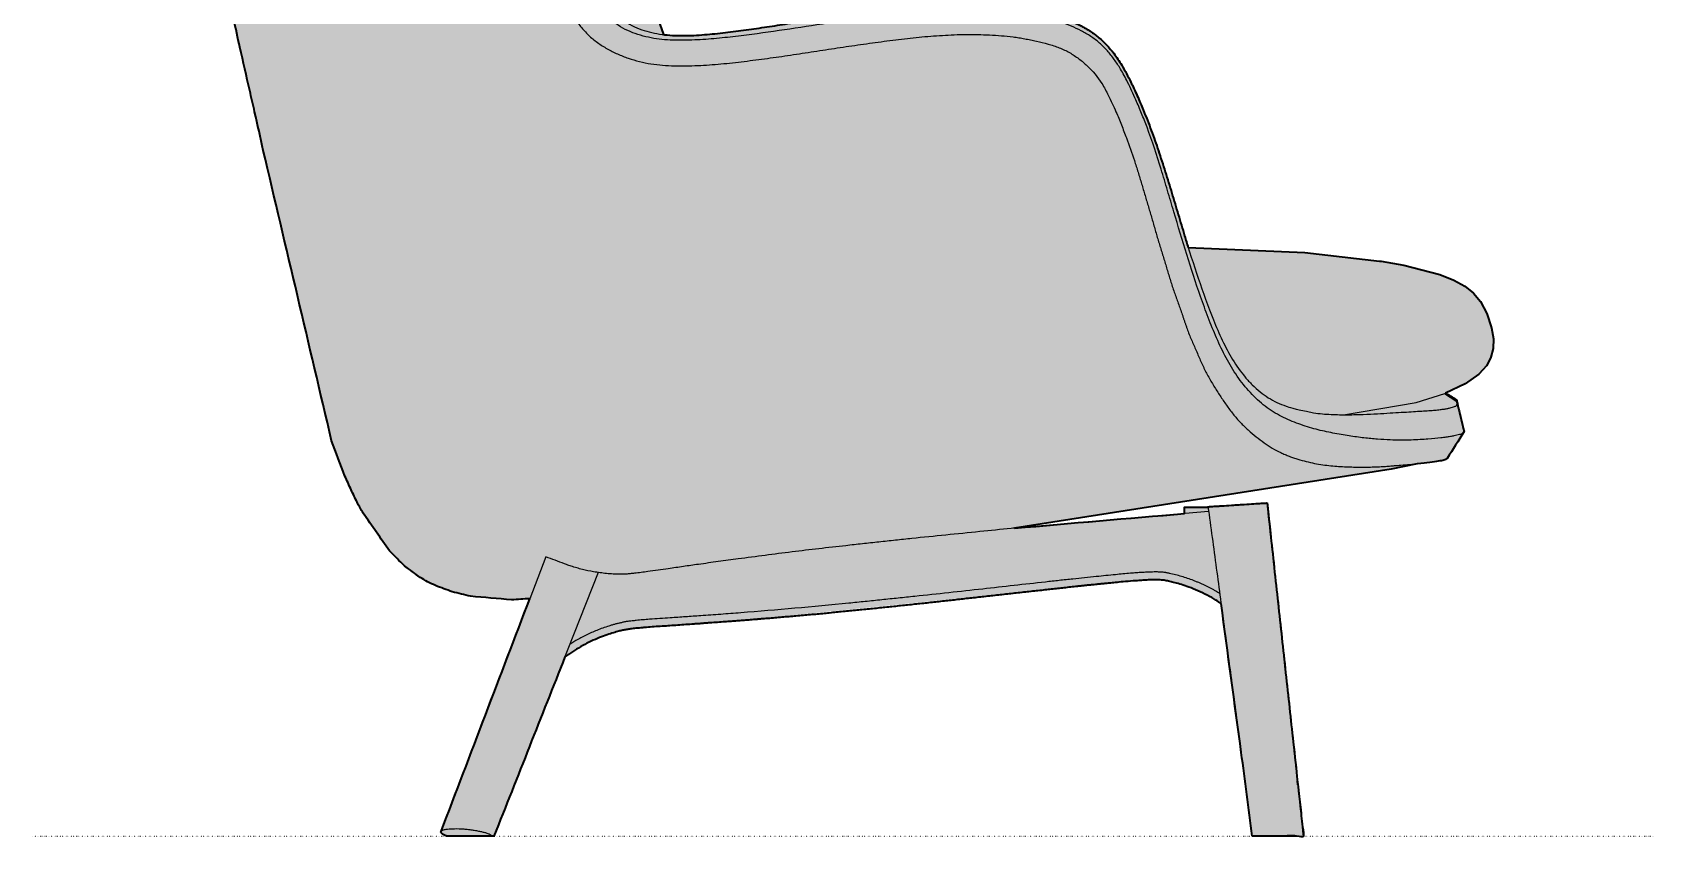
# Model space of a CAD drawing. Header units: millimetres. Extents: x 0 to 3531, y -1408 to 1130.
# Drawn here: x 2208 to 3348, y -1 to 564 of the extents above; entities that cross this region are included whole.
import ezdxf

# ---------------------------------------------------------------- set-up
doc = ezdxf.new("R2010")
doc.units = ezdxf.units.MM
doc.linetypes.add('Dots', pattern=[1, 0, -1])
doc.layers.add('Blocks', color=7, linetype='Continuous')
doc.layers.add('Blocks$Fill', color=7, linetype='Continuous', true_color=0xffffff)
for name, color, linetype, lineweight, true_color in [('Blocks$Inner', 7, 'Continuous', 25, 0x007f00), ('Blocks$Outline', 7, 'Continuous', 35, 0xff3f3f), ('Groud', 7, 'Dots', 25, 0x243775)]:
    doc.layers.add(name, color=color, linetype=linetype, lineweight=lineweight, true_color=true_color)

# ---------------------------------------------------------------- blocks, each defined once
blk = doc.blocks.new('Ro Side')
at = {"layer": 'Blocks$Fill', "extrusion": (0, 0, -1)}
blk.add_hatch(color=256, dxfattribs=at).paths.add_polyline_path([(272, 234), (271, 224.2), (246.5, 0), (246.5, 0), (282.5, 0), (290.2, 58.6), (304.4, 163.3), (306.1, 164.5), (308, 165.7), (309.5, 166.6), (311, 167.5), (312.6, 168.3), (314.2, 169.2), (317.5, 170.8), (320.8, 172.3), (323.9, 173.6), (326.9, 174.8), (329.7, 175.8), (332.2, 176.6), (334.6, 177.3), (336.7, 177.9), (340.5, 178.8), (342.9, 179.4), (343.6, 179.5), (344.4, 179.6), (345.3, 179.7), (346.2, 179.8), (347.1, 179.9), (348.1, 179.9), (349.3, 180), (351.8, 180), (354.8, 179.9), (362.3, 179.4), (397.5, 176.2), (644.4, 151.1), (714.2, 146), (718.1, 145.6), (719.6, 145.4), (721.1, 145.2), (722.4, 145), (723.7, 144.7), (725.1, 144.4), (726.6, 144), (728.3, 143.6), (730.1, 143.1), (732.2, 142.4), (734.4, 141.7), (736.9, 140.9), (739.5, 139.9), (742.3, 138.8), (745.3, 137.5), (748.2, 136.1), (751.2, 134.6), (754.2, 133), (757.1, 131.2), (760, 129.4), (765.2, 125.8), (815, 0), (848, 0), (848.5, 0.2), (848.9, 0.4), (849.3, 0.5), (849.7, 0.7), (850.1, 0.9), (850.4, 1.1), (850.6, 1.2), (850.8, 1.3), (850.9, 1.4), (851, 1.4), (851.2, 1.5), (851.3, 1.6), (851.4, 1.7), (851.5, 1.8), (851.6, 1.9), (851.7, 2), (851.8, 2), (851.8, 2.1), (851.8, 2.1), (851.9, 2.1), (851.9, 2.2), (852, 2.2), (852, 2.3), (852, 2.3), (852.1, 2.4), (852.1, 2.4), (852.1, 2.4), (852.1, 2.5), (852.2, 2.5), (852.2, 2.5), (852.2, 2.6), (852.2, 2.6), (852.2, 2.6), (852.2, 2.6), (852.2, 2.6), (852.2, 2.7), (852.2, 2.7), (852.2, 2.7), (852.2, 2.7), (852.2, 2.7), (852.2, 2.8), (852.3, 2.8), (852.3, 2.8), (852.3, 2.8), (852.3, 2.9), (852.3, 2.9), (852.3, 2.9), (852.3, 2.9), (852.3, 2.9), (852.3, 2.9), (852.3, 3), (852.3, 3), (852.3, 3), (852.3, 3), (852.3, 3), (852.3, 3), (852.3, 3), (852.3, 3), (852.3, 3.1), (852.3, 3.1), (852.3, 3.1), (852.3, 3.1), (852.3, 3.1), (852.3, 3.1), (852.3, 3.1), (852.3, 3.2), (852.2, 3.2), (852.2, 3.2), (852.2, 3.2), (852.2, 3.2), (852.2, 3.2), (789.8, 166.7), (802.7, 165.9), (831.5, 168.4), (844.3, 171.5), (856.1, 175.9), (861.6, 178.6), (866.8, 181.6), (877.8, 189.7), (888.3, 200.2), (906.9, 226.7), (911.1, 234.4), (915.3, 243.1), (919.7, 252.8), (929, 277.6), (977, 481.4), (1001.9, 593.7), (1011.8, 658.2), (1014.5, 776.2), (1012.7, 814.6), (1010.4, 887.3), (1012.1, 931.1), (1018.1, 968.7), (1029.4, 1003.8), (1048.4, 1039.7), (1087.1, 1088.7), (1087.2, 1088.7), (1087.2, 1088.7), (1087.2, 1088.8), (1087.2, 1088.8), (1087.2, 1088.8), (1087.2, 1088.8), (1087.2, 1088.8), (1087.2, 1088.8), (1087.2, 1088.9), (1087.2, 1088.9), (1087.3, 1088.9), (1087.3, 1088.9), (1087.3, 1089), (1087.3, 1089), (1087.3, 1089), (1087.3, 1089), (1087.3, 1089.1), (1087.3, 1089.1), (1087.3, 1089.1), (1087.3, 1089.1), (1087.3, 1089.2), (1087.3, 1089.2), (1087.3, 1089.3), (1087.3, 1089.3), (1087.3, 1089.4), (1087.3, 1089.4), (1087.3, 1089.5), (1087.3, 1089.6), (1087.3, 1089.6), (1087.3, 1089.7), (1087.3, 1089.7), (1087.3, 1089.8), (1087.3, 1089.9), (1086.8, 1110.6), (1086.8, 1110.7), (1086.8, 1110.7), (1086.8, 1110.8), (1086.8, 1110.8), (1086.8, 1111), (1086.7, 1111.1), (1086.7, 1111.3), (1086.7, 1111.4), (1086.6, 1111.6), (1086.6, 1111.7), (1086.5, 1112), (1086.4, 1112.3), (1085.8, 1114), (1085.7, 1114.4), (1085.6, 1114.8), (1085.5, 1115), (1085.5, 1115.1), (1085.5, 1115.2), (1085.5, 1115.3), (1085.5, 1115.4), (1085.4, 1115.5), (1085.4, 1115.6), (1085.4, 1115.7), (1085.4, 1115.7), (1085.4, 1115.7), (1085.4, 1115.7), (1085.4, 1115.7), (1085.4, 1115.7), (1085.4, 1115.7), (1085.4, 1115.7), (1085.4, 1115.7), (1085.4, 1115.7), (1085.4, 1115.7), (1085.4, 1115.7), (1085.4, 1115.7), (1085.4, 1115.7), (1085.4, 1115.7), (1085.4, 1115.7), (1085.4, 1115.7), (1085.4, 1115.7), (1085.4, 1115.7), (1085.4, 1115.7), (1085.4, 1115.7), (1085.4, 1115.7), (1085.4, 1115.7), (1085.4, 1115.7), (1085.4, 1115.7), (1085.4, 1115.7), (1085.4, 1115.7), (1085.4, 1115.7), (1085.4, 1115.7), (1085.4, 1115.7), (1070.8, 1129.6), (1070.8, 1129.6), (1070.8, 1129.6), (1070.8, 1129.6), (1070.8, 1129.6), (1070.8, 1129.6), (1070.8, 1129.6), (1070.8, 1129.6), (1070.8, 1129.6), (1070.8, 1129.6), (1070.8, 1129.6), (1070.8, 1129.6), (1070.8, 1129.6), (1070.8, 1129.6), (1070.8, 1129.6), (1070.9, 1129.6), (1070.9, 1129.6), (1070.9, 1129.6), (1070.9, 1129.5), (1071, 1129.2), (1071, 1129), (1071.1, 1128.7), (1071.2, 1128.5), (1071.6, 1127.5), (1071.9, 1126.6), (1072.1, 1126.1), (1072.1, 1125.9), (1072.2, 1125.6), (1072.3, 1125.4), (1072.3, 1125.2), (1072.3, 1125.1), (1072.4, 1125), (1072.4, 1124.9), (1072.4, 1124.8), (1072.4, 1124.7), (1072.4, 1124.6), (1072.4, 1124.5), (1072.4, 1124.5), (1072.4, 1124.4), (1072.4, 1124.4), (1072.4, 1124.3), (1072.4, 1124.3), (1072.4, 1124.2), (1072.4, 1124.2), (1072.4, 1124.2), (1072.4, 1124.1), (1072.4, 1124.1), (1072.4, 1124.1), (1072.4, 1124.1), (1072.4, 1124.1), (1072.4, 1124), (1072.4, 1124), (1072.4, 1124), (1072.4, 1124), (1072.4, 1124), (1072.3, 1124), (1072.3, 1123.9), (1072.3, 1123.9), (1072.3, 1123.9), (1072.3, 1123.9), (1072.3, 1123.9), (1072.3, 1123.9), (1072.3, 1123.9), (1072.3, 1123.8), (1072.3, 1123.8), (1072.3, 1123.8), (1072.2, 1123.8), (1072.2, 1123.8), (1072.2, 1123.8), (1072.2, 1123.8), (1072.2, 1123.8), (1072.2, 1123.8), (1072.2, 1123.7), (1072.2, 1123.7), (1072.2, 1123.7), (1072.1, 1123.7), (1072.1, 1123.7), (1072.1, 1123.7), (1072.1, 1123.7), (1072.1, 1123.7), (1072.1, 1123.7), (1072, 1123.7), (1072, 1123.7), (1072, 1123.7), (1072, 1123.7), (1072, 1123.7), (1072, 1123.7), (1071.9, 1123.7), (1071.9, 1123.6), (1071.9, 1123.6), (1071.9, 1123.6), (1071.9, 1123.6), (1071.8, 1123.6), (1071.8, 1123.6), (1071.8, 1123.6), (1071.8, 1123.6), (1071.7, 1123.6), (1071.7, 1123.6), (1071.6, 1123.6), (1071.6, 1123.7), (1071.5, 1123.7), (1071.5, 1123.7), (1071.4, 1123.7), (1071.3, 1123.7), (1070.2, 1124), (1070, 1124), (1069.7, 1124), (1069.4, 1124.1), (1069.1, 1124.1), (1068.4, 1124.2), (1067.7, 1124.3), (1066.8, 1124.3), (1065.3, 1124.3), (1063.5, 1124.3), (1041.3, 1124.2), (1040.4, 1124.2), (1037.1, 1124.1), (1033.1, 1123.8), (1028.5, 1123.4), (1023, 1122.7), (1016.7, 1121.8), (1001.6, 1119.1), (973.8, 1113.8), (960.3, 1112.5), (932.8, 1110.6), (881.7, 1108), (860, 1106.4), (849, 1105.3), (838, 1104), (826.9, 1102.5), (815.9, 1100.7), (804.9, 1098.6), (793.9, 1096.2), (779.7, 1092.7), (772.5, 1090.7), (765.5, 1088.5), (762, 1087.3), (758.5, 1086.1), (755.1, 1084.7), (751.7, 1083.3), (748.3, 1081.7), (745, 1080.1), (741.7, 1078.4), (738.5, 1076.5), (736.9, 1075.6), (735.3, 1074.6), (733.7, 1073.5), (732.2, 1072.5), (730.7, 1071.4), (729.1, 1070.2), (727.6, 1069.1), (726.2, 1067.9), (724.7, 1066.6), (723.3, 1065.4), (722, 1064.1), (720.6, 1062.8), (719.3, 1061.4), (718, 1060.1), (716.8, 1058.7), (715.6, 1057.3), (714.4, 1055.8), (713.2, 1054.4), (712.1, 1052.9), (711, 1051.4), (708.9, 1048.3), (706.9, 1045.2), (705, 1042.1), (703.2, 1038.8), (701.5, 1035.6), (699.8, 1032.2), (698.3, 1028.9), (696.8, 1025.5), (695.4, 1022), (694.1, 1018.6), (692.9, 1015.1), (691.8, 1011.5), (690.7, 1008), (689.7, 1004.4), (688.9, 1000.8), (688, 997.2), (687.3, 993.5), (686.7, 989.9), (686.1, 986.2), (685.6, 982.5), (685.2, 978.8), (684.8, 975.1), (684.3, 967.7), (684, 960.3), (683.9, 952.8), (684.1, 945.4), (684.4, 938), (684.9, 930.6), (685.5, 923.2), (686.3, 915.8), (688.2, 901), (690.5, 886.4), (695.7, 857.2), (701.7, 828.1), (729.5, 712.5), (735.8, 683.5), (737.8, 673.6), (721.2, 634.3), (696, 562.8), (693.4, 562.5), (691.5, 562.4), (687.8, 562.2), (684.1, 562.1), (680.4, 562.1), (676.6, 562.2), (672.9, 562.4), (665.4, 562.9), (650.7, 564.4), (621.5, 568.5), (548.2, 579.8), (533.5, 581.7), (518.8, 583.3), (504, 584.5), (496.5, 584.9), (489.1, 585.1), (481.7, 585.2), (474.2, 585.1), (466.8, 584.8), (459.4, 584.2), (455.7, 583.8), (452, 583.4), (448.3, 582.9), (444.7, 582.3), (441, 581.7), (437.4, 580.9), (433.8, 580.2), (430.2, 579.3), (426.7, 578.3), (423.2, 577.3), (419.7, 576.2), (416.3, 575), (412.9, 573.7), (409.5, 572.2), (407.8, 571.5), (406.1, 570.7), (404.4, 569.9), (402.7, 569), (401.1, 568.1), (399.4, 567.1), (397.8, 566.1), (396.2, 565.1), (394.6, 564), (393.1, 562.9), (391.6, 561.8), (390.2, 560.6), (388.7, 559.4), (387.4, 558.1), (386, 556.8), (384.7, 555.5), (383.4, 554.1), (382.2, 552.7), (381, 551.2), (379.8, 549.7), (378.3, 547.6), (376.8, 545.6), (375.5, 543.5), (374.2, 541.4), (372.4, 538.4), (370.8, 535.4), (369.3, 532.4), (367.8, 529.4), (363.3, 519.8), (359.1, 510), (356.1, 502.7), (353.4, 495.5), (348.4, 481.3), (327.5, 413.3), (245.6, 409.7), (193.1, 403.8), (192, 403.7), (176, 400.8), (150.8, 394.3), (140.9, 390.3), (133.3, 386.1), (127.2, 381.3), (122.3, 375.5), (117.8, 367), (114.6, 356.9), (113.2, 349.1), (113.3, 342.4), (114.9, 336.2), (116.3, 333.2), (118.1, 330.2), (120.5, 327.3), (123.5, 324.3), (133.1, 317.5), (146.7, 311.1), (139.2, 306.5), (139.2, 306.5), (139.2, 306.5), (139.2, 306.5), (139.2, 306.5), (139.2, 306.5), (139.2, 306.5), (139.2, 306.5), (139.2, 306.5), (139.2, 306.5), (139.2, 306.5), (139.2, 306.5), (139.2, 306.5), (139.2, 306.5), (139.2, 306.5), (139.2, 306.5), (139.2, 306.5), (139.2, 306.5), (139.2, 306.5), (139.2, 306.5), (139.2, 306.5), (139.2, 306.5), (139.2, 306.5), (139.2, 306.5), (139.2, 306.5), (139.2, 306.5), (139.2, 306.5), (139.2, 306.5), (139.2, 306.5), (139.2, 306.5), (139.2, 306.4), (138.9, 305.7), (138.8, 305.1), (138.4, 303.5), (133.8, 284), (145.6, 265.2), (145.6, 265.2), (145.6, 265.2), (145.6, 265.1), (145.6, 265.1), (145.6, 265.1), (145.6, 265.1), (145.6, 265.1), (145.6, 265.1), (145.7, 265.1), (145.7, 265.1), (145.7, 265.1), (145.7, 265.1), (145.7, 265.1), (145.7, 265), (145.7, 265), (145.7, 265), (145.7, 265), (145.7, 265), (145.7, 265), (145.7, 265), (145.8, 265), (145.8, 264.9), (145.8, 264.9), (145.9, 264.9), (145.9, 264.9), (145.9, 264.9), (145.9, 264.8), (146, 264.8), (146, 264.8), (146.1, 264.8), (146.2, 264.7), (146.2, 264.7), (146.4, 264.6), (146.5, 264.6), (146.7, 264.5), (147, 264.4), (147.3, 264.3), (147.6, 264.2), (147.9, 264.1), (148.7, 263.9), (149.7, 263.6), (150.7, 263.4), (151.9, 263.2), (154.6, 262.8), (157.9, 262.4), (166.7, 261.5), (185, 257.7), (449.4, 216.2), (330.2, 226.5), (330.2, 230.9), (313.6, 230.9), (313.6, 230.9), (313.6, 231.3), (313.6, 231.3), (272.9, 233.9), (272, 234)], flags=0)
at = {"layer": 'Blocks$Inner'}
for p, q in [((-147.6, 310.7), (-138.9, 305.2)), ((-313.2, 228), (-449.4, 216.2)), ((-330.2, 230.9), (-330.2, 226.5)), ((-778.5, 196.1), (-852.2, 3.2))]:
    blk.add_line(p, q, dxfattribs=at)
for points in [[(-789.7, 166.7), (-802.7, 165.9), (-831.5, 168.4), (-844.3, 171.5), (-856.1, 175.9), (-861.6, 178.6), (-866.8, 181.6), (-877.8, 189.7), (-888.3, 200.2), (-906.9, 226.7), (-911.1, 234.4), (-915.3, 243.1), (-919.7, 252.8), (-929, 277.6), (-977, 481.4), (-983.1, 508.5), (-986.5, 523.5), (-993.5, 553.9), (-1001.9, 593.7)], [(-696, 562.8), (-721.2, 634.3), (-737.8, 673.6)], [(-218.4, 295.9), (-167.3, 304.4), (-147.3, 310.8), (-133.1, 317.5), (-123.5, 324.3), (-120.5, 327.3), (-118.1, 330.2), (-116.3, 333.2), (-114.9, 336.2), (-113.3, 342.4), (-113.2, 349.1), (-114.6, 356.9), (-117.8, 367), (-122.3, 375.5), (-127.2, 381.3), (-133.3, 386.1), (-140.9, 390.3), (-150.8, 394.3), (-176, 400.8), (-192, 403.7), (-193.1, 403.8), (-245.6, 409.7), (-327.5, 413.3)], [(-145.6, 265.2), (-133.8, 284), (-138.4, 303.5)], [(-166.7, 261.5), (-185, 257.7), (-449.4, 216.2)], [(-741.8, 185.1), (-815, 0), (-848, 0)]]:
    blk.add_lwpolyline(points, dxfattribs=at)
for points, knots in [([(-375, 538.6), (-376.4, 540.9), (-379.3, 545.3), (-384.1, 551.5), (-389.6, 557), (-395.9, 561.7), (-402.6, 565.6), (-409.5, 568.8), (-416.6, 571.5), (-426.3, 574.5), (-438.8, 577.4), (-459, 580.4), (-484.9, 581.3), (-515.7, 579.4), (-556.5, 574.6), (-597.1, 568.1), (-632.6, 563), (-652.9, 560.6), (-668.2, 559.2), (-683.7, 558.6), (-699, 559.2), (-711.6, 561.8), (-721.2, 565.5), (-727.8, 569.2), (-733.7, 573.8), (-738.9, 579.2), (-743.2, 585.5), (-747.6, 594.7), (-750.8, 607.3), (-751.9, 622.9), (-751.2, 638.4), (-749.6, 653.9), (-747.4, 669.1), (-744, 689.3), (-738.8, 714.4), (-729.4, 754.5), (-716.9, 804.4), (-705.6, 854.5), (-698, 894.9), (-693.4, 925.4), (-691.5, 951.2), (-692, 971.7), (-693.4, 987.1), (-696.3, 1002.3), (-700.7, 1017.1), (-706.7, 1031.2), (-714.3, 1044.5), (-724.2, 1057), (-736.4, 1066.9), (-749.9, 1074.3), (-764.1, 1079.8), (-778.9, 1083.9), (-798.9, 1088.2), (-824.2, 1092.7), (-854.7, 1095.7), (-884.6, 1097.2), (-908.7, 1098), (-927, 1098.6), (-944.8, 1099.2), (-965.8, 1100.2), (-988.9, 1102), (-1009.8, 1104.2), (-1028.4, 1106.4), (-1044.2, 1108.1), (-1061.4, 1109.7), (-1075.6, 1110.2), (-1082.7, 1110), (-1085.2, 1109.5), (-1086.2, 1109.4), (-1086.7, 1109.8), (-1086.8, 1110.3), (-1086.8, 1110.6)], [4, 4, 4, 4, 4.0045455, 4.0090909, 4.0136364, 4.0181818, 4.0227273, 4.0272727, 4.0318182, 4.0363636, 4.0454545, 4.0545455, 4.0727273, 4.0909091, 4.1090909, 4.1454545, 4.1636364, 4.1727273, 4.1818182, 4.1909091, 4.2, 4.2090909, 4.2136364, 4.2181818, 4.2227273, 4.2272727, 4.2318182, 4.2363636, 4.2454545, 4.2545455, 4.2636364, 4.2727273, 4.2818182, 4.2909091, 4.3090909, 4.3272727, 4.3636364, 4.4, 4.4181818, 4.4363636, 4.4545455, 4.4636364, 4.4727273, 4.4818182, 4.4909091, 4.5, 4.5090909, 4.5181818, 4.5272727, 4.5363636, 4.5454545, 4.5545455, 4.5636364, 4.5818182, 4.6, 4.6181818, 4.6363636, 4.6454545, 4.6545455, 4.6727273, 4.6909091, 4.7090909, 4.7272727, 4.7454545, 4.7636364, 4.8, 4.8363636, 4.8545455, 4.8727273, 4.8909091, 4.9090909, 4.9090909, 4.9090909, 4.9090909]), ([(-793.9, 1096.2), (-789.2, 1095.1), (-779.6, 1092.8), (-765.4, 1088.7), (-753.9, 1084.4), (-745, 1080.2), (-738.5, 1076.6), (-732.1, 1072.6), (-724.1, 1066.4), (-717, 1059.3), (-710.9, 1051.4), (-706.8, 1045.2), (-703.1, 1038.9), (-698.6, 1030), (-693.9, 1018.7), (-688.1, 999.7), (-684.1, 975.2), (-683.6, 945.4), (-686, 915.7), (-690.3, 886.3), (-695.6, 857.1), (-701.6, 828), (-708.3, 799.1), (-715.4, 770.2), (-722.6, 741.4), (-729.6, 712.5), (-736, 683.6), (-740.4, 659.3), (-742.8, 639.5), (-743.7, 624.6), (-743.2, 609.4), (-740.1, 594.8), (-734.7, 583.9), (-728.6, 576.5), (-723, 571.8), (-716.5, 568.2), (-709.5, 565.5), (-702.4, 563.7), (-695.2, 562.6), (-687.9, 562.1), (-677.9, 562), (-665.3, 562.8), (-650.7, 564.4), (-636.1, 566.3), (-621.5, 568.5), (-602, 571.5), (-582.5, 574.7), (-562.9, 577.8), (-543.3, 580.6), (-518.8, 583.6), (-489.1, 585.6), (-464.3, 585), (-447.1, 582.8), (-437.4, 581), (-430.2, 579.3), (-423.1, 577.4), (-416.2, 575), (-409.5, 572.3), (-402.7, 569.1), (-396.1, 565.2), (-388, 559.2), (-382.9, 553.8), (-379.8, 549.7)], [0.507729, 0.507729, 0.507729, 0.507729, 0.523354, 0.538979, 0.554604, 0.562416, 0.570229, 0.578041, 0.585854, 0.601479, 0.609291, 0.617104, 0.624916, 0.632729, 0.648354, 0.663979, 0.695229, 0.726479, 0.757729, 0.788979, 0.820229, 0.851479, 0.882729, 0.913979, 0.945229, 0.976479, 1.007729, 1.038979, 1.054604, 1.070229, 1.085854, 1.101479, 1.117104, 1.124916, 1.132729, 1.140541, 1.148354, 1.156166, 1.163979, 1.171791, 1.179604, 1.195229, 1.210854, 1.226479, 1.242104, 1.257729, 1.288979, 1.304604, 1.320229, 1.351479, 1.382729, 1.413979, 1.429604, 1.437416, 1.445229, 1.453041, 1.460854, 1.468666, 1.476479, 1.484291, 1.492104, 1.507729, 1.507729, 1.507729, 1.507729]), ([(-1087.3, 1089.8), (-1087.3, 1089.7), (-1087.3, 1089.2), (-1087, 1088.7), (-1086.1, 1088.5), (-1084.5, 1088.9), (-1082, 1089.1), (-1078.9, 1089.2), (-1075.1, 1089.2), (-1069, 1089.1), (-1059, 1088.6), (-1045.9, 1087.5), (-1029.6, 1085.7), (-1010.2, 1083.6), (-988.1, 1081.5), (-963.5, 1079.8), (-940.9, 1078.9), (-921.8, 1078.1), (-906.9, 1077.6), (-891.7, 1077), (-876, 1076.2), (-862.7, 1075.4), (-852, 1074.6), (-843.9, 1073.9), (-835.8, 1073), (-825.1, 1071.7), (-811.6, 1069.7), (-798, 1067.5), (-787.2, 1065.2), (-779.2, 1063.2), (-771.2, 1060.8), (-763.1, 1058.1), (-755.4, 1054.9), (-748.3, 1051), (-741.9, 1046.1), (-736.2, 1040.2), (-732, 1034.8), (-728.9, 1030.3), (-726.8, 1026.9), (-724.8, 1023.4), (-722.4, 1018.5), (-719.9, 1012.1), (-717.4, 1004.1), (-715.4, 996), (-713.9, 987.9), (-712.9, 979.7), (-712.3, 971.4), (-712, 963.1), (-712.1, 954.8), (-712.6, 943.9), (-713.5, 933), (-714.8, 922), (-716.3, 911.2), (-718.5, 897.6), (-721.5, 881.4), (-725.8, 859.8), (-731.6, 832.9), (-739.3, 800.6), (-747.2, 768.5), (-755, 736.4), (-761, 709.5), (-764.7, 690.5), (-766.6, 679.7), (-767.9, 671.5), (-769.1, 663.3), (-770.2, 655.2), (-771, 647), (-771.6, 638.7), (-771.8, 630.4), (-771.7, 619.4), (-770.8, 608.4), (-768.5, 597.6), (-765.9, 589.7), (-763.3, 583.4), (-760.8, 578.6), (-758.8, 575.1), (-756.6, 571.7), (-753.4, 567.4), (-748.8, 562.3), (-742.4, 557.1), (-735.5, 552.7), (-728.4, 549.1), (-718.2, 545.1), (-704.8, 541.8), (-691.1, 540.8), (-680.2, 540.8), (-671.9, 541.1), (-663.7, 541.5), (-655.6, 542.2), (-647.5, 543), (-639.3, 544), (-631.1, 545), (-623, 546.1), (-614.9, 547.2), (-604, 548.9), (-590.3, 550.9), (-573.9, 553.4), (-557.5, 555.9), (-541.1, 558.1), (-524.7, 560.2), (-508.3, 561.8), (-494.6, 562.6), (-483.6, 563), (-475.3, 562.9), (-467, 562.6), (-458.7, 562.1), (-451.8, 561.4), (-446.3, 560.6), (-442.3, 559.9), (-438.2, 559.1), (-432.7, 557.9), (-425.9, 556.3), (-419.3, 554.1), (-414.3, 552), (-410.8, 550.2), (-407.5, 548.1), (-403.2, 545.1), (-396.3, 539.3), (-391.1, 533.1), (-388.1, 528.4)], [0.0882353, 0.0882353, 0.0882353, 0.0882353, 0.0980392, 0.1176471, 0.1372549, 0.1568627, 0.1764706, 0.1862745, 0.1960784, 0.2156863, 0.2352941, 0.254902, 0.2745098, 0.2941176, 0.3137255, 0.3333333, 0.3529412, 0.3627451, 0.372549, 0.3823529, 0.3921569, 0.4019608, 0.4068627, 0.4117647, 0.4166667, 0.4215686, 0.4313725, 0.4411765, 0.4460784, 0.4509804, 0.4558824, 0.4607843, 0.4656863, 0.4705882, 0.4754902, 0.4803922, 0.4852941, 0.4877451, 0.4901961, 0.4926471, 0.495098, 0.5, 0.504902, 0.5098039, 0.5147059, 0.5196078, 0.5245098, 0.5294118, 0.5343137, 0.5392157, 0.5490196, 0.5539216, 0.5588235, 0.5686275, 0.5784314, 0.5882353, 0.6078431, 0.627451, 0.6470588, 0.6666667, 0.6862745, 0.6960784, 0.7009804, 0.7058824, 0.7107843, 0.7156863, 0.7205882, 0.7254902, 0.7303922, 0.7352941, 0.745098, 0.75, 0.754902, 0.7598039, 0.7622549, 0.7647059, 0.7671569, 0.7696078, 0.7745098, 0.7794118, 0.7843137, 0.7892157, 0.7941176, 0.8039216, 0.8137255, 0.8186275, 0.8235294, 0.8284314, 0.8333333, 0.8382353, 0.8431373, 0.8480392, 0.8529412, 0.8578431, 0.8627451, 0.872549, 0.8823529, 0.8921569, 0.9019608, 0.9117647, 0.9215686, 0.9313725, 0.9362745, 0.9411765, 0.9460784, 0.9509804, 0.9558824, 0.9583333, 0.9607843, 0.9632353, 0.9656863, 0.9705882, 0.9754902, 0.9779412, 0.9803922, 0.9828431, 0.9852941, 0.9901961, 1, 1, 1, 1]), ([(-367.8, 529.4), (-367.1, 528), (-365.6, 524.9), (-362.5, 518.2), (-360.4, 513.1), (-359.1, 510)], [3.507729, 3.507729, 3.507729, 3.507729, 3.757729, 4.007729, 4.507729, 4.507729, 4.507729, 4.507729]), ([(-359.1, 510), (-358.1, 507.5), (-356.1, 502.7), (-352.5, 493.1), (-349.2, 483.7), (-346, 474), (-343.6, 466.5), (-341.3, 459), (-338.2, 448.9), (-334.5, 436.4), (-328.5, 416.4), (-320.6, 391.6), (-311.9, 367.1), (-303.7, 348.1), (-296.6, 334.5), (-289.3, 324.1), (-282.6, 316.8), (-277.1, 311.9), (-271.3, 307.7), (-265.2, 304.4), (-258.8, 301.8), (-254.4, 300.4), (-239.5, 297.2)], [4.5077286, 4.5077286, 4.5077286, 4.5077286, 4.5150816, 4.5224345, 4.5371404, 4.5444933, 4.5518463, 4.5591992, 4.5665521, 4.581258, 4.5959639, 4.6253757, 4.6547874, 4.6694933, 4.6841992, 4.6989051, 4.706258, 4.713611, 4.7209639, 4.7283169, 4.7356698, 4.7430227, 4.7430227, 4.7430227, 4.7430227]), ([(-370.8, 490.2), (-368.9, 485), (-366.1, 477.1), (-362.7, 466.2), (-360.2, 458), (-357.8, 449.9), (-355.4, 441.8), (-353.4, 435), (-351.8, 429.6), (-350.7, 425.5), (-349.5, 421.4), (-347.9, 416), (-345.8, 409.3), (-343.7, 402.5), (-342.1, 397.1), (-340.9, 393), (-339.6, 389), (-337.9, 383.6), (-335.6, 377.1), (-333.2, 370.5), (-331.6, 365.9), (-330.7, 363.2), (-330, 361.2), (-329.3, 359.2), (-328.4, 356.5), (-326.7, 352), (-324, 345.6), (-321.2, 339.3), (-319.3, 334.9), (-318.1, 332.4), (-317.3, 330.5), (-316.4, 328.6), (-315.2, 326.2), (-313, 321.9), (-309.5, 316), (-305.9, 310.3), (-302.9, 305.9), (-300.7, 302.7), (-298.4, 299.5), (-295.2, 295.3), (-290.9, 290.4), (-285.4, 285.1), (-279.8, 280.4), (-274.2, 276.1), (-268.5, 272.3), (-263.5, 269.7), (-259.5, 267.9), (-256.5, 266.7), (-253.5, 265.6), (-249.5, 264.3), (-244.6, 263), (-238.8, 261.7), (-233, 260.7), (-227.3, 260), (-221.8, 259.6), (-216.5, 259.3), (-209.7, 259.1), (-203.2, 259.1), (-197.3, 259.2), (-193, 259.4), (-189, 259.6), (-185.2, 259.9), (-181.6, 260.2), (-177, 260.6), (-171.8, 261), (-164.6, 261.6), (-157.5, 262.4), (-151.5, 263.2), (-148.3, 263.9), (-146.6, 264.5), (-145.8, 264.9), (-145.7, 265.1), (-145.6, 265.2)], [4, 4, 4, 4, 4.015625, 4.0234375, 4.03125, 4.0390625, 4.046875, 4.0546875, 4.0585938, 4.0625, 4.0664062, 4.0703125, 4.078125, 4.0859375, 4.0898438, 4.09375, 4.0976562, 4.1015625, 4.109375, 4.1171875, 4.1210938, 4.1230469, 4.125, 4.1269531, 4.1289062, 4.1328125, 4.140625, 4.1484375, 4.1523438, 4.1542969, 4.15625, 4.1582031, 4.1601562, 4.1640625, 4.171875, 4.1796875, 4.1835938, 4.1875, 4.1914062, 4.1953125, 4.203125, 4.2109375, 4.21875, 4.2265625, 4.234375, 4.2421875, 4.2460938, 4.25, 4.2539062, 4.2578125, 4.265625, 4.2734375, 4.28125, 4.2890625, 4.296875, 4.3046875, 4.3125, 4.328125, 4.3359375, 4.34375, 4.3515625, 4.359375, 4.3671875, 4.375, 4.390625, 4.40625, 4.4375, 4.46875, 4.5, 4.515625, 4.53125, 4.546875, 4.546875, 4.546875, 4.546875]), ([(-134.4, 283), (-134.5, 282.9), (-134.8, 282.7), (-135.7, 282.3), (-137, 281.9), (-138.7, 281.4), (-140.8, 281), (-143.3, 280.5), (-146.4, 280.1), (-151.2, 279.5), (-157.2, 278.9), (-164.6, 278.4), (-170.8, 278.1), (-177.8, 278), (-185.6, 278.1), (-192.9, 278.6), (-199.1, 279.1), (-204, 279.6), (-209.2, 280.2), (-214.5, 281.1), (-220.1, 282), (-225.9, 283), (-231.7, 284.2), (-237.7, 285.6), (-243.8, 287.4), (-249.9, 289.4), (-256, 291.8), (-262, 294.5), (-267.8, 297.8), (-273.4, 301.7), (-278.8, 306.3), (-285.6, 313.1), (-293.3, 322.7), (-301.1, 335.7), (-307.7, 349.7), (-313.5, 364.1), (-320.6, 383.7), (-328.7, 408.3), (-336.1, 433.4), (-342, 453.4), (-347.9, 473.2), (-352.7, 487.8), (-356.4, 497.7)], [0.4705882, 0.4705882, 0.4705882, 0.4705882, 0.4852941, 0.5, 0.5147059, 0.5294118, 0.5441176, 0.5588235, 0.5735294, 0.5882353, 0.6176471, 0.6323529, 0.6470588, 0.6617647, 0.6764706, 0.6911765, 0.6985294, 0.7058824, 0.7132353, 0.7205882, 0.7279412, 0.7352941, 0.7426471, 0.75, 0.7573529, 0.7647059, 0.7720588, 0.7794118, 0.7867647, 0.7941176, 0.8014706, 0.8088235, 0.8235294, 0.8382353, 0.8529412, 0.8676471, 0.8823529, 0.9117647, 0.9411765, 0.9558824, 0.9705882, 1, 1, 1, 1]), ([(-239.5, 297.2), (-235.3, 296.6), (-227, 296), (-215.2, 295.8), (-204.4, 296.1), (-194.5, 296.6), (-185.6, 297.1), (-177.7, 297.6), (-170.8, 298), (-164.8, 298.4), (-159.5, 298.7), (-155.1, 299), (-151.4, 299.4), (-148.2, 299.8), (-146.1, 300.1), (-144.6, 300.4), (-143.3, 300.7), (-141.8, 301.1), (-140.4, 301.6), (-139.4, 302), (-139, 302.3), (-138.8, 302.6), (-138.8, 302.8), (-138.8, 303), (-138.7, 303.1), (-138.7, 303.4), (-138.7, 303.6), (-138.7, 304), (-138.8, 304.5), (-138.9, 304.9), (-138.9, 305.2), (-138.9, 305.2), (-138.9, 305.2)], [4.7430227, 4.7430227, 4.7430227, 4.7430227, 4.7577286, 4.7724345, 4.7871404, 4.8018463, 4.8165521, 4.831258, 4.8459639, 4.8606698, 4.8753757, 4.8900816, 4.9047874, 4.9194933, 4.9341992, 4.9415521, 4.9489051, 4.963611, 4.9783169, 4.9930227, 5.0077286, 5.0224345, 5.0297874, 5.0371404, 5.0444933, 5.0518463, 5.0665521, 5.081258, 5.1106698, 5.1400816, 5.1694933, 5.1841992, 5.1841992, 5.1841992, 5.1841992]), ([(-138.4, 303.5), (-138.4, 303.9), (-138.6, 304.4), (-138.8, 305.1), (-138.9, 305.5), (-138.9, 305.7)], [46.9271759, 46.9271759, 46.9271759, 46.9271759, 46.9712935, 47.0007053, 47.030117, 47.030117, 47.030117, 47.030117]), ([(-313.4, 230.9), (-313.4, 230.9), (-313.5, 230.9), (-313.5, 230.9), (-313.5, 230.9), (-313.5, 230.9), (-313.5, 230.9), (-313.5, 230.9), (-313.5, 230.9), (-313.6, 230.9), (-315.9, 230.9), (-319.4, 230.9), (-330.2, 230.9)], [-8.307699, -8.307699, -8.307699, -8.307699, -8.280593, -8.280593, -8.280593, -8.239277, -8.239277, -8.239277, -8.170854, -8.170854, -8.170854, 0, 0, 0, 0]), ([(-272.9, 233.9), (-273.6, 233.8), (-275.8, 233.7), (-281.2, 233.4), (-286.9, 233), (-291.8, 232.7), (-296.6, 232.4), (-301.3, 232.1), (-305.4, 231.8), (-309, 231.6), (-311.7, 231.4), (-313.2, 231.3), (-313.6, 231.3), (-313.6, 231.3), (-313.6, 231.3)], [0, 0, 0, 0, 0.1111405, 0.222281, 0.3334214, 0.3889917, 0.4445619, 0.5557024, 0.6112726, 0.6668429, 0.7779833, 0.8335536, 0.8891238, 0.9047599, 0.9047599, 0.9047599, 0.9047599]), ([(-449.4, 216.2), (-450.2, 216.2), (-458.3, 215.4), (-474.4, 213.7), (-497.7, 211.4), (-517.5, 209.4), (-533.1, 207.7), (-544.7, 206.5), (-556.3, 205.2), (-576.7, 203), (-605.7, 199.6), (-635.6, 195.7), (-657.5, 192.7), (-670.3, 191), (-682, 189.3), (-691.5, 187.9), (-699.8, 186.7), (-706.2, 185.9), (-711.7, 185.1), (-715.8, 184.6), (-719.3, 184.2), (-721.7, 184), (-723.5, 183.9), (-724.6, 183.9), (-725.8, 183.9), (-727.3, 183.9), (-729.2, 183.9), (-731.4, 184), (-733.7, 184.2), (-736.7, 184.4), (-740.5, 184.9), (-746.2, 185.7), (-751.6, 186.9), (-756.9, 188.3), (-760, 189.3), (-762.4, 190.1), (-764, 190.6), (-765, 191), (-765.5, 191.2), (-765.5, 191.2), (-765.5, 191.2), (-765.5, 191.2), (-769.8, 192.9), (-774.2, 194.5), (-778.5, 196.1)], [136.733929, 136.733929, 136.733929, 136.733929, 139.135402, 161.318516, 185.285445, 209.252374, 220.912098, 232.571823, 244.231548, 255.891272, 293.967801, 332.04433, 346.170806, 360.297283, 370.979452, 381.661621, 388.950933, 396.240245, 400.909541, 405.578838, 408.605711, 411.632585, 412.776355, 413.920125, 415.063895, 416.207665, 418.466478, 420.72529, 422.984103, 425.242915, 429.821577, 434.40024, 442.521928, 446.582772, 450.643617, 452.390563, 454.13751, 455.700046, 455.700046, 455.700046, 455.706424, 455.706424, 455.706424, 469.673179, 469.673179, 469.673179, 469.673179]), ([(-305.4, 170.4), (-305.8, 170.7), (-306.7, 171.2), (-308.2, 172.1), (-309.9, 173.1), (-312.4, 174.4), (-314.9, 175.6), (-317.6, 176.9), (-319.6, 177.8), (-321.7, 178.6), (-325.8, 180.3), (-330.7, 181.9), (-336.4, 183.5), (-339.4, 184.2), (-341.2, 184.6), (-342, 184.8), (-342.7, 184.9), (-343.6, 185.1), (-344.5, 185.2), (-345.5, 185.3), (-346.5, 185.4), (-347.7, 185.4), (-348.9, 185.5), (-350.3, 185.5), (-351.8, 185.5), (-353.5, 185.4), (-355.3, 185.3), (-357.3, 185.3), (-359.5, 185.1), (-361.9, 185), (-364.6, 184.8), (-368.4, 184.5), (-373.3, 184.1), (-379, 183.5), (-385.3, 182.9), (-395.3, 181.9), (-406.2, 180.7), (-418.1, 179.5), (-431.9, 177.9), (-449.8, 176), (-472.4, 173.4), (-495.6, 170.9), (-515.4, 168.7), (-531.1, 167.1), (-542.7, 165.9), (-554.3, 164.7), (-574.6, 162.6), (-603.8, 159.9), (-633.7, 157.4), (-655.8, 155.7), (-668.7, 154.8), (-680.5, 154), (-690.1, 153.3), (-698.5, 152.7), (-704.9, 152.3), (-710.4, 151.9), (-714.5, 151.5), (-718.1, 151.1), (-720.4, 150.8), (-722.2, 150.6), (-723.3, 150.4), (-724.4, 150.1), (-725.9, 149.8), (-727.7, 149.4), (-729.9, 148.8), (-732.1, 148.2), (-735, 147.3), (-738.6, 146.1), (-744, 144.1), (-749.1, 141.8), (-753.9, 139.3), (-756.8, 137.7), (-758.9, 136.4), (-760.4, 135.5), (-761.3, 135), (-761.7, 134.7)], [22.119589, 22.119589, 22.119589, 22.119589, 23.593276, 25.336512, 27.426323, 29.516134, 33.695756, 35.951325, 38.206894, 40.462463, 42.718031, 51.530602, 55.936887, 60.343173, 60.909587, 61.476001, 62.608828, 63.302859, 63.99689, 65.384952, 66.260018, 67.135083, 68.885215, 70.034861, 71.184506, 73.483798, 75.020797, 76.557796, 79.631794, 81.670031, 83.708268, 87.784743, 93.08579, 98.386838, 105.129817, 111.872797, 128.49612, 138.160905, 147.825691, 170.008806, 192.19192, 216.158849, 240.125778, 251.785502, 263.445227, 275.104952, 286.764676, 324.841205, 362.917734, 377.04421, 391.170687, 401.852856, 412.535025, 419.824337, 427.113649, 431.782946, 436.452242, 439.479115, 442.505989, 443.649759, 444.793529, 445.937299, 447.081069, 449.339882, 451.598694, 453.857507, 456.116319, 460.694981, 465.273644, 473.395332, 477.456176, 481.517021, 483.263968, 485.010914, 486.573451, 486.573451, 486.573451, 486.573451]), ([(-765.2, 125.8), (-765.1, 125.9), (-764.3, 126.4), (-761.9, 128.1), (-757.1, 131.2), (-751.2, 134.7), (-745.2, 137.6), (-739.4, 140), (-734.3, 141.8), (-730, 143.1), (-726.5, 144.1), (-723.7, 144.7), (-721.1, 145.2), (-718.7, 145.5), (-716.4, 145.8), (-714.2, 146), (-711.8, 146.2), (-708.4, 146.5), (-703.9, 146.9), (-698.4, 147.3), (-692.8, 147.6), (-687.2, 148), (-681.7, 148.4), (-677, 148.7), (-672.9, 149), (-669.7, 149.2), (-666.5, 149.5), (-662.5, 149.8), (-657.8, 150.1), (-652.9, 150.5), (-648.5, 150.8), (-644.4, 151.1), (-640.4, 151.4), (-636.9, 151.7), (-633.9, 151.9), (-631.5, 152.1), (-629, 152.3), (-625.7, 152.6), (-621.5, 152.9), (-616.6, 153.3), (-610, 153.9), (-601.7, 154.6), (-591.8, 155.5), (-581.9, 156.4), (-572.3, 157.4), (-562.7, 158.3), (-552.9, 159.3), (-542.9, 160.3), (-533.1, 161.3), (-523.3, 162.4), (-513.4, 163.4), (-503.7, 164.5), (-494.2, 165.5), (-484.6, 166.6), (-474.7, 167.7), (-464.6, 168.8), (-454.5, 169.9), (-446.1, 170.9), (-439.3, 171.6), (-434.2, 172.2), (-429.3, 172.7), (-424.8, 173.2), (-420.3, 173.7), (-415.9, 174.2), (-411.3, 174.7), (-407.4, 175.1), (-404.1, 175.5), (-401.5, 175.7), (-399.3, 176), (-397.5, 176.2), (-396.1, 176.3), (-394.8, 176.4), (-393.3, 176.6), (-391.7, 176.8), (-390.1, 176.9), (-388.2, 177.1), (-386.1, 177.3), (-383.1, 177.6), (-379, 178), (-373.3, 178.6), (-367.4, 179.1), (-362.3, 179.4), (-358.3, 179.7), (-354.7, 179.9), (-350.8, 180), (-346.9, 179.9), (-344.1, 179.6), (-342.1, 179.2), (-339.9, 178.7), (-336.9, 178), (-332.4, 176.7), (-327.1, 174.9), (-320.8, 172.4), (-314.1, 169.2), (-308.5, 166.1), (-305.5, 164.1), (-304.4, 163.3)], [0.0422679, 0.0422679, 0.0422679, 0.0422679, 0.0432692, 0.0480769, 0.0576923, 0.0673077, 0.0769231, 0.0865385, 0.0961538, 0.1057692, 0.1153846, 0.125, 0.1346154, 0.1442308, 0.1490385, 0.1538462, 0.1586538, 0.1634615, 0.1730769, 0.1826923, 0.1923077, 0.2019231, 0.2115385, 0.2211538, 0.2259615, 0.2307692, 0.2355769, 0.2403846, 0.25, 0.2596154, 0.2692308, 0.2788462, 0.2884615, 0.2980769, 0.3028846, 0.3076923, 0.3125, 0.3173077, 0.3269231, 0.3365385, 0.3461538, 0.3653846, 0.3846154, 0.4038462, 0.4230769, 0.4423077, 0.4615385, 0.4807692, 0.5, 0.5192308, 0.5384615, 0.5576923, 0.5769231, 0.5961538, 0.6153846, 0.6346154, 0.6538462, 0.6730769, 0.6826923, 0.6923077, 0.7019231, 0.7115385, 0.7211538, 0.7307692, 0.7403846, 0.75, 0.7548077, 0.7596154, 0.7644231, 0.7668269, 0.7692308, 0.7716346, 0.7740385, 0.7788462, 0.7836538, 0.7884615, 0.7980769, 0.8076923, 0.8173077, 0.8269231, 0.8365385, 0.8413462, 0.8461538, 0.8509615, 0.8557692, 0.8653846, 0.875, 0.8798077, 0.8846154, 0.8942308, 0.9038462, 0.9134615, 0.9230769, 0.9326923, 0.9423077, 0.948839, 0.948839, 0.948839, 0.948839]), ([(-848, 0), (-850.6, 1), (-852.1, 2), (-852.3, 2.8), (-852.3, 3), (-852.2, 3.4), (-851.7, 3.8), (-850.7, 4.4), (-849.5, 4.7), (-848.5, 4.8)], [232.04512, 232.04512, 232.04512, 232.04512, 232.256572, 232.256572, 232.256572, 232.3121276, 232.3537942, 232.3954609, 232.4787942, 232.4787942, 232.4787942, 232.4787942]), ([(-848.5, 4.8), (-847.3, 5), (-844.3, 5.2), (-839.1, 5.3), (-834.6, 4.9), (-832.3, 4.6), (-831.2, 4.5)], [232.4787942, 232.4787942, 232.4787942, 232.4787942, 232.5899054, 232.7010165, 232.756572, 232.8121276, 232.8121276, 232.8121276, 232.8121276]), ([(-831.2, 4.5), (-830.1, 4.3), (-828, 4), (-825.1, 3.4), (-822.6, 2.9), (-820.4, 2.3), (-818.4, 1.5), (-816.8, 0.7), (-816.1, 0.2), (-815.8, 0), (-815.8, 0)], [232.8121276, 232.8121276, 232.8121276, 232.8121276, 232.8676741, 232.9232297, 232.9787852, 233.0343408, 233.0898963, 233.1454519, 233.2010074, 233.2029689, 233.2029689, 233.2029689, 233.2029689])]:
    blk.add_open_spline(points, degree=3, knots=knots, dxfattribs=at)
for points, degree in [([(-379.8, 549.7), (-378.7, 548.3), (-376.8, 545.6), (-375, 542.8), (-374.2, 541.4)], 3), ([(-370.1, 529.4), (-370.8, 530.9), (-372.4, 534), (-374.2, 537.1), (-375, 538.6)], 3), ([(-374.2, 541.4), (-373, 539.4), (-370.7, 535.4), (-368.8, 531.5), (-367.8, 529.4)], 3), ([(-388.1, 528.4), (-387.3, 527.1), (-385.8, 524.4), (-384.3, 521.6), (-383.6, 520.2)], 3), ([(-364.2, 516.9), (-365.1, 519), (-367, 523.2), (-369, 527.3), (-370.1, 529.4)], 3), ([(-383.6, 520.2), (-382.7, 518.3), (-380.9, 514.5), (-379.1, 510.5), (-378.2, 508.5)], 3), ([(-356.4, 497.7), (-357.6, 500.9), (-360.2, 507.5), (-362.9, 513.8), (-364.2, 516.9)], 3), ([(-378.2, 508.5), (-376.9, 505.6), (-374.4, 499.5), (-372, 493.3), (-370.8, 490.2)], 3), ([(-139.2, 306.5), (-146.7, 311.2)], 1), ([(-138.9, 305.7), (-139.2, 306.5), (-139.2, 306.5), (-139.2, 306.5)], 3), ([(-313.6, 231.3), (-290.2, 58.6)], 1), ([(-272, 234), (-271.9, 234), (-272.2, 233.9), (-272.9, 233.9)], 3), ([(-271, 224.2), (-272, 234)], 1), ([(-272, 234), (-253.1, 60.6)], 1), ([(-246.5, 0), (-271, 224.2)], 1), ([(-290.2, 58.6), (-282.5, 0)], 1), ([(-253.1, 60.6), (-251.4, 44.6)], 1), ([(-282.5, 0), (-246.5, 0), (-246.5, 0)], 2), ([(-282.5, 0), (-282.5, 0)], 1)]:
    blk.add_open_spline(points, degree=degree, dxfattribs=at)
at = {"layer": 'Blocks$Outline'}
for points in [[(-737.8, 673.6), (-721.2, 634.3), (-696, 562.8)], [(-327.5, 413.3), (-245.6, 409.7), (-193.1, 403.8), (-192, 403.7), (-176, 400.8), (-150.8, 394.3), (-140.9, 390.3), (-133.3, 386.1), (-127.2, 381.3), (-122.3, 375.5), (-117.8, 367), (-114.6, 356.9), (-113.2, 349.1), (-113.3, 342.4), (-114.9, 336.2), (-116.3, 333.2), (-118.1, 330.2), (-120.5, 327.3), (-123.5, 324.3), (-133.1, 317.5), (-146.7, 311.1)], [(-166.7, 261.5), (-185, 257.7), (-449.4, 216.2)]]:
    blk.add_lwpolyline(points, dxfattribs=at)
for points, degree, knots in [([(-789.8, 166.7), (-794.1, 166.5), (-798.4, 166.2), (-802.7, 165.9), (-812.3, 166.7), (-821.9, 167.6), (-831.5, 168.4), (-835.8, 169.4), (-840, 170.5), (-844.3, 171.5), (-848.2, 173), (-852.2, 174.4), (-856.1, 175.9), (-857.9, 176.8), (-859.7, 177.7), (-861.6, 178.6), (-863.3, 179.6), (-865.1, 180.6), (-866.8, 181.6), (-870.5, 184.3), (-874.1, 187), (-877.8, 189.7), (-881.3, 193.2), (-884.8, 196.7), (-888.3, 200.2), (-894.5, 209), (-900.7, 217.9), (-906.9, 226.7), (-908.3, 229.3), (-909.7, 231.8), (-911.1, 234.4), (-912.5, 237.3), (-913.9, 240.2), (-915.3, 243.1), (-916.8, 246.3), (-918.2, 249.6), (-919.7, 252.8), (-922.8, 261.1), (-925.9, 269.4), (-929, 277.6), (-945, 345.5), (-961, 413.5), (-977, 481.4), (-979, 490.4), (-981, 499.5), (-983.1, 508.5), (-984.2, 513.5), (-985.4, 518.5), (-986.5, 523.5), (-988.8, 533.6), (-991.1, 543.7), (-993.5, 553.9), (-996.3, 567.1), (-999.1, 580.4), (-1001.9, 593.7), (-1005.2, 615.2), (-1008.5, 636.7), (-1011.8, 658.2), (-1012.7, 697.6), (-1013.6, 736.9), (-1014.5, 776.2), (-1013.9, 789), (-1013.3, 801.8), (-1012.7, 814.6), (-1011.9, 838.9), (-1011.1, 863.1), (-1010.4, 887.3), (-1010.9, 901.9), (-1011.5, 916.5), (-1012.1, 931.1), (-1014.1, 943.6), (-1016.1, 956.2), (-1018.1, 968.7), (-1021.9, 980.4), (-1025.6, 992.1), (-1029.4, 1003.8), (-1035.7, 1015.8), (-1042.1, 1027.8), (-1048.4, 1039.7), (-1061.3, 1056.1), (-1074.2, 1072.4), (-1087.1, 1088.7), (-1087.2, 1088.8), (-1087.4, 1089.1), (-1087.4, 1089.5), (-1087.3, 1089.9), (-1087.1, 1096.8), (-1087, 1103.7), (-1086.8, 1110.6), (-1086.8, 1110.6), (-1086.8, 1110.8), (-1086.7, 1111.1), (-1086.6, 1111.7), (-1086.4, 1112.3), (-1086.2, 1113), (-1086, 1113.5), (-1085.8, 1114.2), (-1085.6, 1114.6), (-1085.6, 1114.8), (-1085.5, 1115.1), (-1085.4, 1115.4), (-1085.4, 1115.6), (-1085.4, 1115.7), (-1085.4, 1115.7), (-1085.4, 1115.7), (-1085.4, 1115.7)], 3, [-26.994685, -26.994685, -26.994685, -26.994685, -25.999999, -25.999999, -25.999999, -24.999998, -24.999998, -24.999998, -23.999997, -23.999997, -23.999997, -22.999996, -22.999996, -22.999996, -21.999995, -21.999995, -21.999995, -20.999994, -20.999994, -20.999994, -19.999994, -19.999994, -19.999994, -18.999993, -18.999993, -18.999993, -17.999992, -17.999992, -17.999992, -16.999991, -16.999991, -16.999991, -15.99999, -15.99999, -15.99999, -14.999989, -14.999989, -14.999989, -13.999988, -13.999988, -13.999988, -12.999987, -12.999987, -12.999987, -11.999986, -11.999986, -11.999986, -10.999985, -10.999985, -10.999985, -9.999984, -9.999984, -9.999984, -8.999983, -8.999983, -8.999983, -7.999982, -7.999982, -7.999982, -6.999982, -6.999982, -6.999982, -5.999981, -5.999981, -5.999981, -4.99998, -4.99998, -4.99998, -3.999979, -3.999979, -3.999979, -2.999978, -2.999978, -2.999978, -1.999977, -1.999977, -1.999977, -0.999976, -0.999976, -0.999976, 0.000025, 0.000025, 0.000025, 0.007271, 0.02901, 0.02901, 0.02901, 20.720155, 20.753785, 20.753785, 20.753785, 20.76441, 20.775774, 20.787137, 20.798501, 20.809865, 20.821229, 20.843956, 20.843956, 20.843956, 20.883956, 20.903956, 20.923956, 20.924355, 20.924399, 20.924399, 20.924399, 20.924399]), ([(-696, 562.8), (-695.7, 562.8), (-693, 562.5), (-687.9, 562.1), (-677.9, 562), (-665.3, 562.8), (-650.7, 564.4), (-636.1, 566.3), (-621.5, 568.5), (-602, 571.5), (-582.5, 574.7), (-562.9, 577.8), (-543.3, 580.6), (-518.8, 583.6), (-489.1, 585.6), (-464.3, 585), (-447.1, 582.8), (-437.4, 581), (-430.2, 579.3), (-423.1, 577.4), (-416.2, 575), (-409.5, 572.3), (-402.7, 569.1), (-396.1, 565.2), (-388, 559.2), (-382.9, 553.8), (-379.8, 549.7), (-378.7, 548.3), (-376.8, 545.6), (-375, 542.8), (-374.2, 541.4), (-373, 539.4), (-370.7, 535.4), (-368.8, 531.5), (-367.8, 529.4), (-367.1, 528), (-365.6, 524.9), (-362.5, 518.2), (-360.4, 513.1), (-359.1, 510), (-358.1, 507.5), (-356.1, 502.7), (-352.5, 493.1), (-349.2, 483.7), (-346, 474), (-343.6, 466.5), (-341.3, 459), (-338.2, 448.9), (-334.5, 436.4), (-330.7, 423.7), (-328.3, 416), (-327.5, 413.3)], 3, [1.163115, 1.163115, 1.163115, 1.163115, 1.163979, 1.171791, 1.179604, 1.195229, 1.210854, 1.226479, 1.242104, 1.257729, 1.288979, 1.304604, 1.320229, 1.351479, 1.382729, 1.413979, 1.429604, 1.437416, 1.445229, 1.453041, 1.460854, 1.468666, 1.476479, 1.484291, 1.492104, 1.507729, 1.507729, 1.507729, 2.007729, 2.507729, 2.507729, 2.507729, 3.007729, 3.507729, 3.507729, 3.507729, 3.757729, 4.007729, 4.507729, 4.507729, 4.507729, 4.515082, 4.522434, 4.53714, 4.544493, 4.551846, 4.559199, 4.566552, 4.581258, 4.595964, 4.603917, 4.603917, 4.603917, 4.603917]), ([(-146.7, 311.1), (-144.2, 309.6), (-141.7, 308.1), (-139.2, 306.5), (-139.2, 306.5), (-139.2, 306.5), (-138.9, 305.7), (-138.9, 305.5), (-138.8, 305.1), (-138.6, 304.4), (-138.4, 303.9), (-138.4, 303.5), (-136.8, 297), (-135.3, 290.5), (-133.8, 284), (-137.7, 277.7), (-141.7, 271.5), (-145.6, 265.2), (-145.7, 265.1), (-145.8, 264.9), (-146.6, 264.5), (-148.3, 263.9), (-151.5, 263.2), (-157.5, 262.4), (-163.2, 261.8), (-166.6, 261.5), (-166.7, 261.5)], 3, [-55.903846, -55.903846, -55.903846, -55.903846, -47.143753, -47.143753, -47.143753, -47.030117, -47.030117, -47.030117, -47.000705, -46.971294, -46.927176, -46.927176, -46.927176, -26.909587, -26.909587, -26.909587, -4.546875, -4.546875, -4.546875, -4.53125, -4.515625, -4.5, -4.46875, -4.4375, -4.40625, -4.405869, -4.405869, -4.405869, -4.405869]), ([(-330.2, 226.5), (-330.2, 228), (-330.2, 229.5), (-330.2, 230.9), (-319.4, 230.9), (-315.9, 230.9), (-313.6, 230.9), (-313.6, 230.9), (-313.6, 230.9), (-313.6, 230.9)], 3, [-4.409482, -4.409482, -4.409482, -4.409482, 0, 0, 0, 8.170854, 8.170854, 8.170854, 8.171346, 8.171346, 8.171346, 8.171346]), ([(-313.6, 230.9), (-313.6, 231.1), (-313.6, 231.2), (-313.6, 231.3), (-313.6, 231.3), (-313.6, 231.3), (-313.2, 231.3), (-311.7, 231.4), (-309, 231.6), (-305.4, 231.8), (-301.3, 232.1), (-296.6, 232.4), (-291.8, 232.7), (-286.9, 233), (-281.2, 233.4), (-275.8, 233.7), (-273.6, 233.8), (-272.9, 233.9), (-272.4, 233.9), (-272.1, 233.9), (-272, 234)], 3, [-0.9066727, -0.9066727, -0.9066727, -0.9066727, -0.9047599, -0.9047599, -0.9047599, -0.8891238, -0.8335536, -0.7779833, -0.6668429, -0.6112726, -0.5557024, -0.4445619, -0.3889917, -0.3334214, -0.222281, -0.1111405, 0, 0, 0, 0.0797595, 0.0797595, 0.0797595, 0.0797595]), ([(-272, 234), (-271.5, 229.1), (-271, 224.2), (-258.8, 112.1), (-246.5, 0), (-246.5, 0), (-282.5, 0)], 2, [-2.111111, -2.111111, -2.111111, -1.111111, -1.111111, -0.111111, -0.111111, 0, 0, 0]), ([(-304.4, 163.3), (-305.5, 164.1), (-308.5, 166.1), (-314.1, 169.2), (-320.8, 172.4), (-327.1, 174.9), (-332.4, 176.7), (-336.9, 178), (-339.9, 178.7), (-342.1, 179.2), (-344.1, 179.6), (-346.9, 179.9), (-350.8, 180), (-354.7, 179.9), (-358.3, 179.7), (-362.3, 179.4), (-367.4, 179.1), (-373.3, 178.6), (-379, 178), (-383.1, 177.6), (-386.1, 177.3), (-388.2, 177.1), (-390.1, 176.9), (-391.7, 176.8), (-393.3, 176.6), (-394.8, 176.4), (-396.1, 176.3), (-397.5, 176.2), (-399.3, 176), (-401.5, 175.7), (-404.1, 175.5), (-407.4, 175.1), (-411.3, 174.7), (-415.9, 174.2), (-420.3, 173.7), (-424.8, 173.2), (-429.3, 172.7), (-434.2, 172.2), (-439.3, 171.6), (-446.1, 170.9), (-454.5, 169.9), (-464.6, 168.8), (-474.7, 167.7), (-484.6, 166.6), (-494.2, 165.5), (-503.7, 164.5), (-513.4, 163.4), (-523.3, 162.4), (-533.1, 161.3), (-542.9, 160.3), (-552.9, 159.3), (-562.7, 158.3), (-572.3, 157.4), (-581.9, 156.4), (-591.8, 155.5), (-601.7, 154.6), (-610, 153.9), (-616.6, 153.3), (-621.5, 152.9), (-625.7, 152.6), (-629, 152.3), (-631.5, 152.1), (-633.9, 151.9), (-636.9, 151.7), (-640.4, 151.4), (-644.4, 151.1), (-648.5, 150.8), (-652.9, 150.5), (-657.8, 150.1), (-662.5, 149.8), (-666.5, 149.5), (-669.7, 149.2), (-672.9, 149), (-677, 148.7), (-681.7, 148.4), (-687.2, 148), (-692.8, 147.6), (-698.4, 147.3), (-703.9, 146.9), (-708.4, 146.5), (-711.8, 146.2), (-714.2, 146), (-716.4, 145.8), (-718.7, 145.5), (-721.1, 145.2), (-723.7, 144.7), (-726.5, 144.1), (-730, 143.1), (-734.3, 141.8), (-739.4, 140), (-745.2, 137.6), (-751.2, 134.7), (-757.1, 131.2), (-761.9, 128.1), (-764.3, 126.4), (-765.1, 125.9), (-765.2, 125.8)], 3, [-0.948839, -0.948839, -0.948839, -0.948839, -0.9423077, -0.9326923, -0.9230769, -0.9134615, -0.9038462, -0.8942308, -0.8846154, -0.8798077, -0.875, -0.8653846, -0.8557692, -0.8509615, -0.8461538, -0.8413462, -0.8365385, -0.8269231, -0.8173077, -0.8076923, -0.7980769, -0.7884615, -0.7836538, -0.7788462, -0.7740385, -0.7716346, -0.7692308, -0.7668269, -0.7644231, -0.7596154, -0.7548077, -0.75, -0.7403846, -0.7307692, -0.7211538, -0.7115385, -0.7019231, -0.6923077, -0.6826923, -0.6730769, -0.6538462, -0.6346154, -0.6153846, -0.5961538, -0.5769231, -0.5576923, -0.5384615, -0.5192308, -0.5, -0.4807692, -0.4615385, -0.4423077, -0.4230769, -0.4038462, -0.3846154, -0.3653846, -0.3461538, -0.3365385, -0.3269231, -0.3173077, -0.3125, -0.3076923, -0.3028846, -0.2980769, -0.2884615, -0.2788462, -0.2692308, -0.2596154, -0.25, -0.2403846, -0.2355769, -0.2307692, -0.2259615, -0.2211538, -0.2115385, -0.2019231, -0.1923077, -0.1826923, -0.1730769, -0.1634615, -0.1586538, -0.1538462, -0.1490385, -0.1442308, -0.1346154, -0.125, -0.1153846, -0.1057692, -0.0961538, -0.0865385, -0.0769231, -0.0673077, -0.0576923, -0.0480769, -0.0432692, -0.042268, -0.042268, -0.042268, -0.042268]), ([(-282.5, 0), (-285, 19.5), (-287.6, 39.1), (-290.2, 58.6), (-294.9, 93.5), (-299.7, 128.4), (-304.4, 163.3)], 3, [-2.908183, -2.908183, -2.908183, -2.908183, -1.906471, -1.906471, -1.906471, -1.299022, -1.299022, -1.299022, -1.299022]), ([(-765.2, 125.8), (-765.2, 125.8), (-781.8, 83.9), (-798.4, 41.9), (-815, 0), (-826, 0), (-837, 0), (-848, 0), (-850.6, 1), (-852.1, 2), (-852.3, 2.8), (-852.3, 2.9), (-852.3, 3.1), (-852.2, 3.2)], 3, [63.721555, 63.721555, 63.721555, 63.721555, 63.721564, 199.033022, 199.033022, 199.033022, 232.04512, 232.04512, 232.04512, 232.256572, 232.256572, 232.256572, 232.294739, 232.294739, 232.294739, 232.294739])]:
    blk.add_open_spline(points, degree=degree, knots=knots, dxfattribs=at)
for points in [[(-272, 234), (-272, 234), (-272, 234), (-272, 234)], [(-449.4, 216.2), (-409.7, 219.7), (-369.9, 223.1), (-330.2, 226.5)], [(-852.2, 3.2), (-831.4, 57.7), (-810.6, 112.2), (-789.8, 166.7)]]:
    blk.add_open_spline(points, degree=3, dxfattribs=at)

msp = doc.modelspace()

# ---------------------------------------------------------------- linework, layer by layer
at = {"layer": 'Groud'}
msp.add_lwpolyline([(2208.4, 0), (3347.5, 0)], dxfattribs=at)

# ---------------------------------------------------------------- block references
at = {"layer": 'Blocks'}
msp.add_blockref('Ro Side', (3347.5, 0), dxfattribs=at)

doc.saveas('drawing.dxf')
